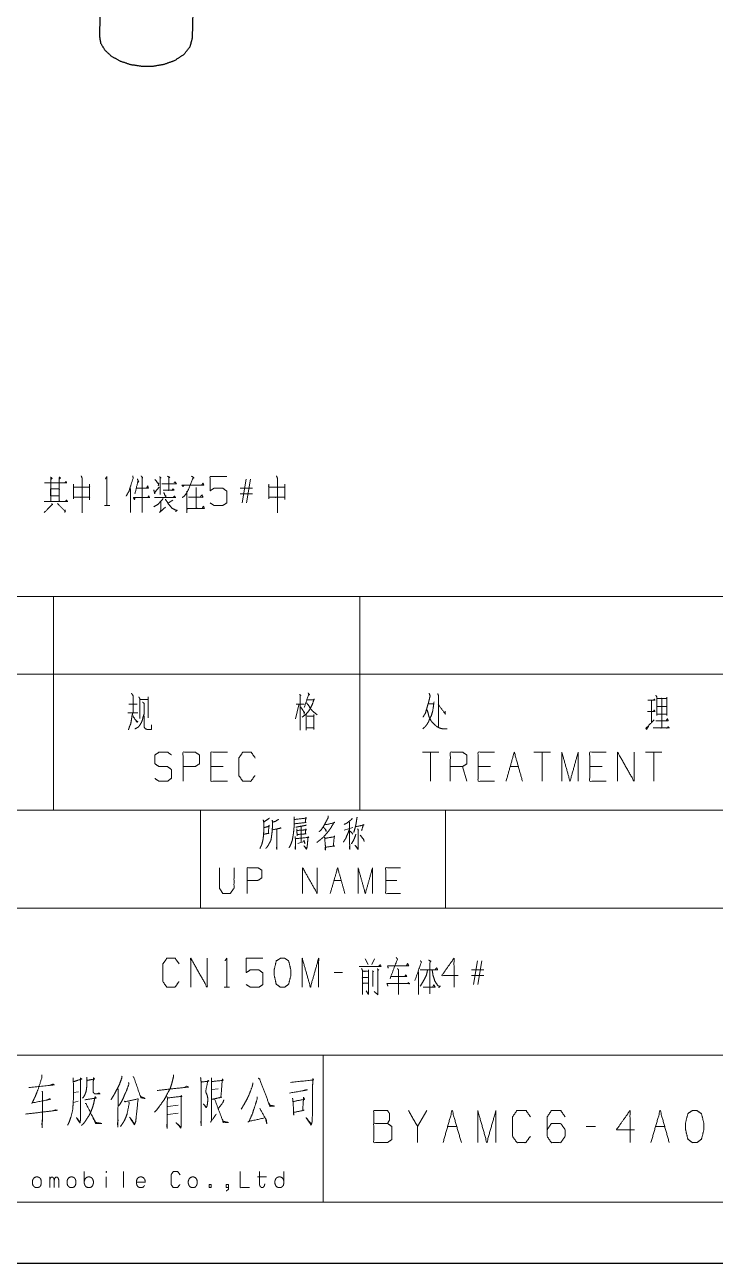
# Model space of a CAD drawing. Header units: millimetres. Extents: x 2210 to 79821, y -19430 to 2344.
# Drawn here: x 11980.6 to 12037, y 1492.8 to 1594 of the extents above; entities that cross this region are included whole.
import ezdxf

# ---------------------------------------------------------------- set-up
doc = ezdxf.new("R2010")
doc.units = ezdxf.units.MM
doc.layers.add('101', color=7, linetype='Continuous', true_color=0xffffff)

msp = doc.modelspace()

# ---------------------------------------------------------------- linework, layer by layer
msp.add_line((2209.78, 1492.82), (13049.16, 1492.82))
at = {"layer": '101', "color": 92, "linetype": 'Continuous', "lineweight": 25}
for p, q in [((11989.31, 1699.46), (11986.69, 1593.07)), ((11994.29, 1592.88), (11996.89, 1698.54))]:
    msp.add_line(p, q, dxfattribs=at)
at = {"layer": '101', "color": 72, "linetype": 'Continuous', "lineweight": 18}
for p, q in [((11998.34, 1554.92), (11998.68, 1556.85)), ((11999.03, 1556.85), (11998.7, 1554.92)), ((11989.22, 1556.1), (11989.22, 1554.12)), ((11999.19, 1556.12), (11998.18, 1556.12)), ((11999.19, 1555.65), (11998.18, 1555.65)), ((11987.1, 1554.7), (11987.53, 1554.7)), ((11992.7, 1555.15), (11992.33, 1554.92)), ((11952.95, 1547.28), (11982.95, 1547.28)), ((11982.95, 1547.28), (12007.95, 1547.28)), ((11982.95, 1547.28), (11982.95, 1540.93)), ((12007.95, 1547.28), (12037.95, 1547.28)), ((12007.95, 1547.28), (12007.95, 1540.93)), ((11952.95, 1540.93), (11982.95, 1540.93)), ((11982.95, 1540.93), (11982.95, 1529.82)), ((11982.95, 1540.93), (12007.95, 1540.93)), ((12007.95, 1540.93), (12037.95, 1540.93)), ((12007.95, 1540.93), (12007.95, 1529.82)), ((11989.1, 1538.47), (11989.77, 1538.47)), ((11990.05, 1538.85), (11990.66, 1538.85)), ((11990.66, 1539.07), (11990.66, 1537.37)), ((12002.97, 1538.42), (12002.69, 1537.27)), ((12013.55, 1538.5), (12013.98, 1538.5)), ((12031.77, 1538.77), (12031.77, 1536.95)), ((11989.01, 1537.77), (11989.82, 1537.77)), ((12032.21, 1538.3), (12032.98, 1538.3)), ((12014.4, 1534.56), (12013.06, 1534.56)), ((12013.73, 1534.56), (12013.73, 1532.18)), ((12023.51, 1534.56), (12022.16, 1534.56)), ((12022.84, 1534.56), (12022.84, 1532.18)), ((12032.61, 1534.56), (12031.27, 1534.56)), ((12031.94, 1534.56), (12031.94, 1532.18)), ((11996.8, 1533.38), (11995.79, 1533.38)), ((12016.68, 1532.18), (12016.34, 1533.38)), ((12018.62, 1533.38), (12017.61, 1533.38)), ((12020.22, 1533.38), (12020.9, 1533.38)), ((12027.73, 1533.38), (12026.72, 1533.38)), ((11952.95, 1529.82), (11982.95, 1529.82)), ((11982.95, 1529.82), (12007.95, 1529.82)), ((12007.95, 1529.82), (12037.95, 1529.82)), ((12003.17, 1528.49), (12003.16, 1527.19)), ((12006.67, 1528.2), (12007.39, 1528.4)), ((12002.88, 1527.1), (12003.42, 1527.25)), ((12005.84, 1524.08), (12006.43, 1524.08)), ((12010.96, 1524.08), (12010.07, 1524.08)), ((12008.39, 1517.68), (12008.63, 1517.23)), ((12009.15, 1517.68), (12008.94, 1517.23)), ((12017.23, 1515.58), (12017.56, 1517.51)), ((12017.92, 1517.51), (12017.58, 1515.58)), ((12006.53, 1516.56), (12005.86, 1516.56)), ((12012.73, 1516.63), (12012.73, 1514.78)), ((12018.08, 1516.78), (12017.07, 1516.78)), ((12018.08, 1516.31), (12017.07, 1516.31)), ((11996.88, 1515.36), (11997.31, 1515.36)), ((12011.99, 1515.61), (12011.9, 1515.78)), ((12013.98, 1515.56), (12013.89, 1515.36)), ((12008.48, 1515.06), (12008.65, 1514.78)), ((11993.81, 1507.28), (11993.61, 1507.17)), ((11996.39, 1507.07), (11995.88, 1507)), ((11984.98, 1506.83), (11984.59, 1506.76)), ((11984.95, 1506.07), (11984.59, 1505.96)), ((11993.12, 1505.72), (11992.27, 1505.62)), ((11992.27, 1504.96), (11993.12, 1505.07)), ((12013.41, 1505.29), (12012.66, 1503.99)), ((12015.12, 1503.99), (12015.86, 1503.99)), ((12027.18, 1503.99), (12026.44, 1503.99)), ((12032.1, 1503.99), (12032.84, 1503.99)), ((11985.46, 1499.34), (11985.46, 1500.31)), ((11988.66, 1500.32), (11988.66, 1499)), ((11982.64, 1499), (11982.64, 1499.87)), ((11987.25, 1499.87), (11987.25, 1499)), ((11999.61, 1499.87), (12000.34, 1499.87))]:
    msp.add_line(p, q, dxfattribs=at)
at = {"layer": '101', "color": 133, "linetype": 'Continuous', "lineweight": 18}
for p, q in [((11904.95, 1529.82), (12084.95, 1529.82)), ((11994.95, 1529.82), (11994.95, 1521.82)), ((12014.95, 1529.82), (12014.95, 1521.82)), ((11904.95, 1521.82), (12084.95, 1521.82)), ((11954.95, 1509.82), (12063.95, 1509.82)), ((12004.95, 1509.82), (12004.95, 1497.82)), ((11694.95, 1497.82), (12084.95, 1497.82)), ((11904.95, 1497.82), (12084.95, 1497.82)), ((11669.95, 1492.82), (12089.95, 1492.82))]:
    msp.add_line(p, q, dxfattribs=at)
at = {"layer": '101', "color": 92, "linetype": 'Continuous', "lineweight": 25}
for points, knots in [([(11986.69, 1593.07), (11986.79, 1592.47), (11987.13, 1591.9), (11987.67, 1591.4), (11988.39, 1591), (11989.23, 1590.72), (11990.16, 1590.58), (11991.11, 1590.59), (11992.01, 1590.75), (11992.83, 1591.04)], [0, 0, 0.082155, 0.17113, 0.270958, 0.382292, 0.503167, 0.62994, 0.758073, 0.882839, 1, 1]), ([(11992.83, 1591.04), (11993.6, 1591.55), (11994.1, 1592.18), (11994.29, 1592.88)], [0, 0, 0.376778, 0.704976, 1, 1])]:
    msp.add_open_spline(points, degree=1, knots=knots, dxfattribs=at)
at = {"layer": '101', "color": 72, "linetype": 'Continuous', "lineweight": 18}
for points, knots in [([(11982.71, 1557.02), (11982.83, 1556.92), (11982.73, 1556.82), (11982.73, 1557.02), (11982.73, 1555.02), (11982.73, 1556.55), (11982.21, 1556.55), (11984.03, 1556.55), (11983.42, 1556.55), (11983.42, 1557), (11983.42, 1555.02), (11983.42, 1556.07), (11982.71, 1556.07), (11982.71, 1555.5), (11983.42, 1555.5), (11983.42, 1555.02), (11982.18, 1555.02), (11984.09, 1555.02), (11984, 1555.15), (11983.91, 1555.02)], [0, 0, 0.009716, 0.018618, 0.030834, 0.152987, 0.246129, 0.277435, 0.388626, 0.426409, 0.453894, 0.574521, 0.638651, 0.681832, 0.716951, 0.760132, 0.789143, 0.86471, 0.9813, 0.99065, 1, 1]), ([(11983.43, 1556.87), (11983.52, 1556.95), (11983.42, 1557.02)], [0, 0, 0.471557, 1, 1]), ([(11983.87, 1556.55), (11983.96, 1556.67), (11984.02, 1556.55)], [0, 0, 0.529932, 1, 1]), ([(11985.21, 1557.12), (11985.3, 1556.9), (11985.29, 1556.95), (11985.29, 1554.1), (11985.29, 1555.37), (11984.61, 1555.37), (11985.89, 1555.37), (11985.89, 1555.17), (11985.89, 1556.45), (11985.89, 1556.2), (11984.58, 1556.2), (11984.58, 1556.45), (11984.58, 1555.25)], [0, 0, 0.022286, 0.027174, 0.289921, 0.407465, 0.469385, 0.586709, 0.605147, 0.722692, 0.74574, 0.866322, 0.88937, 1, 1]), ([(11987.17, 1556.87), (11987.31, 1557.07), (11987.31, 1554.7)], [0, 0, 0.093486, 1, 1]), ([(11989.41, 1557.12), (11989.45, 1556.95), (11989.2, 1556.17), (11989.11, 1555.87), (11989.01, 1555.7), (11988.88, 1555.47)], [0, 0, 0.101083, 0.561692, 0.738766, 0.854618, 1, 1]), ([(11989.79, 1556.87), (11989.91, 1556.6), (11989.84, 1556.7), (11989.59, 1555.65)], [0, 0, 0.200665, 0.282157, 1, 1]), ([(11990.1, 1557.12), (11990.24, 1556.95), (11990.17, 1557.02), (11990.17, 1554.12)], [0, 0, 0.069699, 0.101632, 1, 1]), ([(11991.23, 1556.82), (11991.53, 1556.45), (11991.53, 1556.52), (11991.5, 1556.32)], [0, 0, 0.633412, 0.732278, 1, 1]), ([(11991.6, 1557.05), (11991.73, 1556.95), (11991.64, 1557.02), (11991.64, 1555.6)], [0, 0, 0.093574, 0.161755, 1, 1]), ([(11991.78, 1556.47), (11992.98, 1556.47), (11992.87, 1556.65), (11992.79, 1556.55)], [0, 0, 0.780464, 0.913342, 1, 1]), ([(11992.24, 1557.1), (11992.43, 1557), (11992.36, 1557.02), (11992.36, 1555.95), (11991.89, 1555.95), (11992.8, 1555.95), (11992.7, 1556.07), (11992.61, 1555.92)], [0, 0, 0.070461, 0.094626, 0.44107, 0.594866, 0.891065, 0.943892, 1, 1]), ([(11994.21, 1557.1), (11994.43, 1556.95), (11994.36, 1557), (11993.9, 1555.87), (11993.72, 1555.6), (11993.63, 1555.47), (11993.44, 1555.35)], [0, 0, 0.114304, 0.152403, 0.687105, 0.830943, 0.898298, 1, 1]), ([(11995.73, 1554.92), (11996.07, 1554.7), (11996.76, 1554.7), (11997.09, 1554.92), (11997.09, 1555.87), (11996.76, 1556.12), (11996.07, 1556.12), (11995.73, 1555.9), (11995.73, 1557.07), (11997.09, 1557.07)], [0, 0, 0.062229, 0.168345, 0.230571, 0.376816, 0.441264, 0.547379, 0.609609, 0.79049, 1, 1]), ([(12001.15, 1557.12), (12001.24, 1556.9), (12001.22, 1556.95), (12001.22, 1554.1), (12001.22, 1555.37), (12000.55, 1555.37), (12001.82, 1555.37), (12001.82, 1555.17), (12001.82, 1556.45), (12001.82, 1556.2), (12000.51, 1556.2), (12000.51, 1556.45), (12000.51, 1555.25)], [0, 0, 0.022286, 0.027175, 0.289922, 0.407467, 0.469388, 0.58671, 0.605148, 0.722693, 0.745741, 0.866322, 0.88937, 1, 1]), ([(11989.71, 1556.12), (11990.7, 1556.12), (11990.63, 1556.3), (11990.55, 1556.12)], [0, 0, 0.720073, 0.857382, 1, 1]), ([(11991.14, 1555.97), (11991.21, 1555.65), (11991.2, 1555.75), (11991.57, 1556.2)], [0, 0, 0.326889, 0.426695, 1, 1]), ([(11991.94, 1555.77), (11992.08, 1555.47), (11992.11, 1555.52), (11992.11, 1555.37)], [0, 0, 0.610909, 0.723701, 1, 1]), ([(11993.6, 1556.35), (11993.51, 1556.25), (11993.44, 1556.35), (11995.22, 1556.35), (11995.15, 1556.52), (11995.05, 1556.4)], [0, 0, 0.055754, 0.106913, 0.85267, 0.931517, 1, 1]), ([(11993.84, 1555.87), (11993.84, 1554.1), (11993.84, 1554.45), (11995.26, 1554.45), (11995.19, 1554.65), (11995.08, 1554.47), (11994.59, 1554.47), (11994.59, 1556.17), (11994.59, 1555.37), (11993.97, 1555.37), (11995.15, 1555.37), (11995.06, 1555.57), (11994.94, 1555.42)], [0, 0, 0.193637, 0.231819, 0.386074, 0.409215, 0.431539, 0.485528, 0.670984, 0.758258, 0.825745, 0.954935, 0.978789, 1, 1]), ([(11982.8, 1554.87), (11982.87, 1554.75), (11982.85, 1554.8), (11982.18, 1554.12)], [0, 0, 0.124997, 0.171159, 1, 1]), ([(11983.26, 1554.87), (11983.91, 1554.22), (11983.91, 1554.35), (11983.87, 1554.12)], [0, 0, 0.723286, 0.82134, 1, 1]), ([(11989.59, 1555.35), (11989.56, 1555.17), (11989.47, 1555.35), (11990.79, 1555.35), (11990.7, 1555.5), (11990.67, 1555.37)], [0, 0, 0.089081, 0.186896, 0.84832, 0.935185, 1, 1]), ([(11991.9, 1555.27), (11991.62, 1554.95), (11991.48, 1554.8), (11991.14, 1554.6)], [0, 0, 0.41915, 0.619717, 1, 1]), ([(11991.2, 1555.35), (11992.91, 1555.35), (11992.82, 1555.47), (11992.73, 1555.37)], [0, 0, 0.856803, 0.93331, 1, 1]), ([(11991.71, 1555.02), (11991.71, 1554.3), (11991.6, 1554.12), (11992.08, 1554.57)], [0, 0, 0.457254, 0.586308, 1, 1]), ([(11992.08, 1555.22), (11992.33, 1554.82), (11992.63, 1554.47), (11992.98, 1554.3), (11993.05, 1554.32), (11992.91, 1554.2)], [0, 0, 0.295856, 0.586011, 0.834126, 0.881292, 1, 1]), ([(11989.31, 1539.37), (11989.44, 1539.17), (11989.44, 1537.82), (11989.35, 1537.52), (11989.31, 1537.2), (11989.24, 1536.85), (11989.15, 1536.65), (11989.06, 1536.37)], [0, 0, 0.076125, 0.513098, 0.614331, 0.720148, 0.835726, 0.906504, 1, 1]), ([(12003.73, 1539.4), (12003.84, 1539.25), (12003.77, 1539.27), (12003.41, 1538.2)], [0, 0, 0.132126, 0.186059, 1, 1]), ([(12013.61, 1539.37), (12013.69, 1539.15), (12013.61, 1538.82), (12013.57, 1538.65), (12013.5, 1538.42), (12013.43, 1538.17), (12013.36, 1537.95), (12013.31, 1537.75), (12013.22, 1537.6), (12013.11, 1537.42)], [0, 0, 0.116541, 0.278918, 0.364993, 0.478696, 0.603951, 0.71766, 0.817412, 0.901346, 1, 1]), ([(12014.31, 1539.35), (12014.38, 1539.17), (12014.38, 1536.65)], [0, 0, 0.06955, 1, 1]), ([(11990.21, 1538.65), (11990.34, 1538.55), (11990.34, 1537.67), (11990.25, 1537.42), (11990.21, 1537.2), (11990.14, 1537.02), (11990, 1536.77), (11989.86, 1536.6), (11989.58, 1536.45)], [0, 0, 0.062435, 0.405831, 0.509895, 0.599279, 0.673351, 0.786072, 0.874364, 1, 1]), ([(11989.91, 1539.07), (11990, 1538.92), (11990, 1537.32)], [0, 0, 0.098129, 1, 1]), ([(12003.04, 1539.27), (12003.15, 1539.17), (12003.09, 1539.25), (12003.09, 1536.35), (12003.09, 1538.47), (12002.74, 1538.47), (12003.4, 1538.47)], [0, 0, 0.023247, 0.037896, 0.500409, 0.839319, 0.895699, 1, 1]), ([(12003.66, 1538.82), (12004.21, 1538.82), (12004.23, 1538.92), (12004.07, 1538.45), (12003.84, 1538), (12003.57, 1537.67), (12003.25, 1537.42)], [0, 0, 0.220966, 0.26192, 0.463932, 0.667691, 0.836831, 1, 1]), ([(12003.59, 1538.6), (12003.77, 1538.37), (12003.96, 1538.07), (12004.14, 1537.87), (12004.46, 1537.62)], [0, 0, 0.21756, 0.48939, 0.692342, 1, 1]), ([(12014.01, 1538.67), (12013.91, 1537.95), (12013.84, 1537.72), (12013.8, 1537.55), (12013.69, 1537.37), (12013.61, 1537.17), (12013.55, 1537.02), (12013.43, 1536.82), (12013.32, 1536.67), (12013.09, 1536.45)], [0, 0, 0.296653, 0.392139, 0.46442, 0.547269, 0.635793, 0.700209, 0.795421, 0.869798, 1, 1]), ([(12014.35, 1538.47), (12014.93, 1537.67), (12014.93, 1537.9)], [0, 0, 0.814824, 1, 1]), ([(12031.45, 1538.8), (12032.05, 1538.8), (12031.98, 1538.9), (12031.94, 1538.77)], [0, 0, 0.704243, 0.847777, 1, 1]), ([(12032.12, 1539.2), (12032.21, 1539.05), (12032.21, 1537.55), (12032.21, 1537.67), (12033.02, 1537.67), (12033.02, 1537.55), (12033.02, 1539.05), (12033.02, 1538.95), (12032.21, 1538.95), (12032.6, 1538.95), (12032.6, 1536.55), (12031.89, 1536.55), (12033.23, 1536.55), (12033.14, 1536.6), (12033.13, 1536.65), (12033.02, 1536.5)], [0, 0, 0.016856, 0.162098, 0.174201, 0.252928, 0.265031, 0.410272, 0.419955, 0.498682, 0.536334, 0.76872, 0.837175, 0.967244, 0.977077, 0.982211, 1, 1]), ([(11989.42, 1537.52), (11989.77, 1537), (11989.82, 1537.05), (11989.68, 1537.15)], [0, 0, 0.720064, 0.802978, 1, 1]), ([(11990.35, 1537.52), (11990.35, 1536.6), (11990.44, 1536.47), (11990.58, 1536.42), (11990.94, 1536.42), (11990.94, 1536.8)], [0, 0, 0.472764, 0.551003, 0.627661, 0.808338, 1, 1]), ([(12003.13, 1538.25), (12003.43, 1537.77), (12003.43, 1537.85), (12003.4, 1537.65)], [0, 0, 0.668993, 0.75826, 1, 1]), ([(12003.57, 1537.62), (12003.57, 1536.37), (12003.57, 1536.55), (12004.21, 1536.55), (12004.21, 1536.42), (12004.21, 1537.62), (12004.21, 1537.5), (12003.64, 1537.5)], [0, 0, 0.306605, 0.34953, 0.505604, 0.536265, 0.830605, 0.861265, 1, 1]), ([(12013.43, 1538.02), (12013.5, 1537.85), (12013.55, 1537.65), (12013.59, 1537.47), (12013.77, 1537.12), (12013.85, 1537.02), (12014.1, 1536.77), (12014.24, 1536.65), (12014.42, 1536.55), (12014.67, 1536.47), (12014.9, 1536.47), (12015.07, 1536.45)], [0, 0, 0.075192, 0.15762, 0.228747, 0.384949, 0.438119, 0.578251, 0.653441, 0.734337, 0.837345, 0.928883, 1, 1]), ([(12031.43, 1537.87), (12032.05, 1537.87), (12031.98, 1538.02), (12031.94, 1537.9)], [0, 0, 0.676561, 0.857934, 1, 1]), ([(12031.52, 1536.67), (12031.36, 1536.42), (12031.29, 1536.5), (12031.98, 1537.2)], [0, 0, 0.214427, 0.289033, 1, 1]), ([(12032.12, 1537.12), (12033.13, 1537.12), (12033.06, 1537.3), (12032.98, 1537.15)], [0, 0, 0.739673, 0.878255, 1, 1]), ([(11991.22, 1532.41), (11991.56, 1532.18), (11992.25, 1532.18), (11992.58, 1532.43), (11992.58, 1533.13), (11992.25, 1533.38), (11991.57, 1533.38), (11991.22, 1533.61), (11991.22, 1534.33), (11991.57, 1534.56), (11992.25, 1534.56), (11992.58, 1534.33)], [0, 0, 0.068037, 0.184055, 0.25452, 0.372335, 0.4428, 0.555844, 0.626371, 0.748393, 0.81892, 0.931964, 1, 1]), ([(11993.52, 1532.18), (11993.52, 1534.56), (11994.52, 1534.56), (11994.86, 1534.33), (11994.86, 1533.61), (11994.51, 1533.38), (11993.52, 1533.38)], [0, 0, 0.401147, 0.571311, 0.639588, 0.762044, 0.832821, 1, 1]), ([(11997.14, 1532.18), (11995.79, 1532.18), (11995.79, 1534.56), (11997.14, 1534.56)], [0, 0, 0.26539, 0.73461, 1, 1]), ([(11999.39, 1532.66), (11999.06, 1532.18), (11998.4, 1532.18), (11998.07, 1532.66), (11998.07, 1534.08), (11998.4, 1534.56), (11999.08, 1534.56), (11999.41, 1534.08)], [0, 0, 0.114568, 0.243366, 0.357936, 0.638584, 0.753154, 0.885433, 1, 1]), ([(12015.34, 1532.18), (12015.34, 1534.56), (12016.34, 1534.56), (12016.68, 1534.33), (12016.68, 1533.61), (12016.34, 1533.38), (12015.34, 1533.38)], [0, 0, 0.400951, 0.571036, 0.639278, 0.761673, 0.829915, 1, 1]), ([(12018.95, 1532.18), (12017.61, 1532.18), (12017.61, 1534.56), (12018.95, 1534.56)], [0, 0, 0.26539, 0.73461, 1, 1]), ([(12019.89, 1532.18), (12020.56, 1534.56), (12021.23, 1532.18)], [0, 0, 0.499999, 1, 1]), ([(12024.44, 1532.18), (12024.44, 1534.56), (12025.11, 1532.18), (12025.78, 1534.56), (12025.78, 1532.18)], [0, 0, 0.245192, 0.500001, 0.754808, 1, 1]), ([(12028.06, 1532.18), (12026.72, 1532.18), (12026.72, 1534.56), (12028.06, 1534.56)], [0, 0, 0.26539, 0.73461, 1, 1]), ([(12028.99, 1532.18), (12028.99, 1534.56), (12030.34, 1532.18), (12030.34, 1534.56)], [0, 0, 0.317574, 0.682426, 1, 1]), ([(12002.58, 1529.28), (12002.59, 1529.08), (12002.59, 1528.73), (12002.58, 1528.4), (12002.56, 1528.18), (12002.53, 1527.89), (12002.49, 1527.65), (12002.44, 1527.38), (12002.38, 1527.19), (12002.3, 1526.99), (12002.17, 1526.74)], [0, 0, 0.076503, 0.212087, 0.33934, 0.424292, 0.535105, 0.630037, 0.733301, 0.813245, 0.895183, 1, 1]), ([(12005.37, 1529.35), (12005.36, 1529.19), (12005.17, 1528.84), (12005.06, 1528.62), (12004.94, 1528.42), (12004.78, 1528.2), (12004.62, 1528.05)], [0, 0, 0.101774, 0.363754, 0.525154, 0.678922, 0.85608, 1, 1]), ([(12007.73, 1529.26), (12007.71, 1529.15), (12007.64, 1528.69), (12007.57, 1528.38), (12007.46, 1528)], [0, 0, 0.086565, 0.451629, 0.696477, 1, 1]), ([(12000.58, 1529.17), (12000.52, 1529.13), (12000.1, 1528.84), (12000.07, 1529.02), (12000.11, 1528.84), (12000.11, 1528.27), (12000.1, 1527.91), (12000.08, 1527.67), (12000.05, 1527.43), (12000, 1527.21), (11999.94, 1526.99), (11999.86, 1526.83), (11999.8, 1526.7)], [0, 0, 0.024363, 0.186803, 0.243942, 0.302154, 0.485024, 0.597668, 0.675195, 0.753199, 0.825098, 0.89819, 0.953346, 1, 1]), ([(12000.14, 1527.85), (12000.18, 1527.87), (12000.53, 1527.94), (12000.49, 1527.91), (12000.53, 1528.6), (12000.57, 1528.51), (12000.13, 1528.4)], [0, 0, 0.022681, 0.239273, 0.269981, 0.676983, 0.732557, 1, 1]), ([(12001.32, 1529.08), (12001.07, 1528.91), (12000.83, 1528.84), (12000.8, 1529.02), (12000.83, 1528.75), (12000.82, 1528.49), (12000.8, 1528.2), (12000.78, 1527.96), (12000.75, 1527.74), (12000.72, 1527.49), (12000.68, 1527.32), (12000.6, 1527.19), (12000.52, 1527.03), (12000.44, 1526.9), (12000.36, 1526.79), (12000.28, 1526.7)], [0, 0, 0.096319, 0.172937, 0.229415, 0.313416, 0.396985, 0.487495, 0.564125, 0.634336, 0.711437, 0.768975, 0.817388, 0.871906, 0.920319, 0.962889, 1, 1]), ([(12000.82, 1528.22), (12001.52, 1528.36), (12001.47, 1528.38), (12001.39, 1528.33)], [0, 0, 0.834819, 0.895271, 1, 1]), ([(12001.17, 1528.27), (12001.17, 1526.63), (12001.16, 1526.74), (12001.17, 1526.92)], [0, 0, 0.849783, 0.907772, 1, 1]), ([(12002.63, 1529.06), (12003.59, 1529.17), (12003.55, 1529.22), (12003.5, 1528.82), (12003.58, 1528.82), (12002.61, 1528.71)], [0, 0, 0.39108, 0.416924, 0.577585, 0.60892, 1, 1]), ([(12003.58, 1528.62), (12003.53, 1528.58), (12003.14, 1528.51), (12002.92, 1528.47), (12002.72, 1528.42)], [0, 0, 0.07226, 0.516589, 0.766867, 1, 1]), ([(12002.8, 1528.31), (12002.81, 1528.16), (12002.84, 1527.72), (12002.83, 1527.83), (12003.56, 1527.89), (12003.5, 1527.89), (12003.55, 1528.29), (12003.58, 1528.22), (12002.81, 1528.16)], [0, 0, 0.056492, 0.217482, 0.258029, 0.525926, 0.548635, 0.694164, 0.720796, 1, 1]), ([(12005.15, 1528.66), (12005.2, 1528.64), (12005.9, 1528.8), (12005.86, 1528.84), (12005.73, 1528.62), (12005.59, 1528.38), (12005.45, 1528.18), (12005.29, 1527.98), (12005.12, 1527.78), (12004.94, 1527.58), (12004.73, 1527.41), (12004.58, 1527.3), (12004.45, 1527.19)], [0, 0, 0.017093, 0.254607, 0.275864, 0.359629, 0.452278, 0.53264, 0.616084, 0.70281, 0.792986, 0.881828, 0.944963, 1, 1]), ([(12004.98, 1528.42), (12005.01, 1528.4), (12005.19, 1528.2), (12005.2, 1528.09), (12005.14, 1528.25)], [0, 0, 0.066028, 0.519581, 0.712132, 1, 1]), ([(12007.11, 1528.29), (12007.01, 1528), (12006.9, 1527.76), (12006.81, 1527.52), (12006.71, 1527.38), (12006.61, 1527.21)], [0, 0, 0.251918, 0.474135, 0.691326, 0.826694, 1, 1]), ([(12007.32, 1529.17), (12007.29, 1529.08), (12007.09, 1528.91), (12006.87, 1528.75), (12006.68, 1528.66)], [0, 0, 0.111856, 0.433088, 0.752703, 1, 1]), ([(12007.11, 1528.84), (12007.12, 1527.1), (12007.14, 1526.61), (12007.11, 1526.7), (12007.12, 1526.9)], [0, 0, 0.691283, 0.883884, 0.921006, 1, 1]), ([(12007.76, 1528.31), (12007.84, 1528.2), (12007.81, 1528.22), (12007.82, 1527.05), (12007.82, 1526.77), (12007.81, 1526.61), (12007.56, 1526.96), (12007.81, 1526.66)], [0, 0, 0.051678, 0.066298, 0.513635, 0.623349, 0.682727, 0.848098, 1, 1]), ([(12007.6, 1528.47), (12008.31, 1528.62), (12008.24, 1528.64), (12008.1, 1528.16)], [0, 0, 0.557066, 0.608364, 1, 1]), ([(12002.67, 1527.67), (12002.69, 1527.47), (12002.7, 1526.96), (12002.69, 1526.63), (12002.67, 1526.72), (12002.7, 1526.94)], [0, 0, 0.147471, 0.523364, 0.768667, 0.835021, 1, 1]), ([(12002.7, 1527.49), (12003.77, 1527.6), (12003.73, 1527.67), (12003.72, 1527.56), (12003.67, 1527.05), (12003.66, 1526.85), (12003.59, 1526.63), (12003.39, 1526.92), (12003.61, 1526.7)], [0, 0, 0.374083, 0.399749, 0.43883, 0.61759, 0.687458, 0.767887, 0.891105, 1, 1]), ([(12003.38, 1527.38), (12003.44, 1527.21), (12003.47, 1527.07)], [0, 0, 0.579215, 1, 1]), ([(12005.06, 1527.63), (12005.09, 1527.56), (12005.12, 1527.01), (12005.14, 1526.94), (12005.14, 1526.55), (12005.12, 1526.72), (12005.12, 1526.79), (12005.89, 1526.9), (12005.79, 1526.9), (12005.87, 1527.72), (12005.9, 1527.67), (12005.86, 1527.65), (12005.11, 1527.52)], [0, 0, 0.018828, 0.160986, 0.178485, 0.280676, 0.326272, 0.343303, 0.542024, 0.566111, 0.777126, 0.791033, 0.804348, 1, 1]), ([(12007.12, 1528.13), (12007.32, 1527.96), (12007.37, 1527.87)], [0, 0, 0.729109, 1, 1]), ([(12007.62, 1527.85), (12007.6, 1527.74), (12007.43, 1527.34), (12007.26, 1527.07)], [0, 0, 0.129619, 0.632946, 1, 1]), ([(12007.98, 1527.78), (12008.26, 1527.43), (12008.31, 1527.25)], [0, 0, 0.711821, 1, 1]), ([(11996.49, 1525.12), (11996.49, 1523.44), (11996.77, 1523.02), (11997.37, 1523.02), (11997.68, 1523.44), (11997.68, 1525.12)], [0, 0, 0.337151, 0.438599, 0.557782, 0.662849, 1, 1]), ([(11998.75, 1523.02), (11998.75, 1525.12), (11999.64, 1525.12), (11999.94, 1524.92), (11999.94, 1524.28), (11999.63, 1524.08), (11998.75, 1524.08)], [0, 0, 0.401145, 0.571312, 0.639588, 0.762043, 0.832818, 1, 1]), ([(12003.28, 1523.02), (12003.28, 1525.12), (12004.47, 1523.02), (12004.47, 1525.12)], [0, 0, 0.317574, 0.682426, 1, 1]), ([(12007.81, 1523.02), (12007.81, 1525.12), (12008.4, 1523.02), (12008.99, 1525.12), (12008.99, 1523.02)], [0, 0, 0.245192, 0.5, 0.754808, 1, 1]), ([(12011.26, 1523.02), (12010.07, 1523.02), (12010.07, 1525.12), (12011.26, 1525.12)], [0, 0, 0.265389, 0.734611, 1, 1]), ([(11993.19, 1515.83), (11992.86, 1515.36), (11992.2, 1515.36), (11991.87, 1515.83), (11991.87, 1517.26), (11992.2, 1517.73), (11992.88, 1517.73), (11993.21, 1517.26)], [0, 0, 0.114567, 0.243366, 0.357935, 0.638584, 0.753154, 0.885433, 1, 1]), ([(11994.15, 1515.36), (11994.15, 1517.73), (11995.49, 1515.36), (11995.49, 1517.73)], [0, 0, 0.317574, 0.682426, 1, 1]), ([(11996.95, 1517.53), (11997.09, 1517.73), (11997.09, 1515.36)], [0, 0, 0.093491, 1, 1]), ([(11998.68, 1515.58), (11999.02, 1515.36), (11999.71, 1515.36), (12000.04, 1515.58), (12000.04, 1516.53), (11999.71, 1516.78), (11999.02, 1516.78), (11998.68, 1516.56), (11998.68, 1517.73), (12000.04, 1517.73)], [0, 0, 0.062227, 0.168345, 0.230572, 0.376816, 0.441264, 0.547382, 0.609609, 0.79049, 1, 1]), ([(12001.81, 1515.36), (12002.14, 1515.61), (12002.32, 1516.31), (12002.32, 1516.78), (12002.14, 1517.51), (12001.81, 1517.73), (12001.47, 1517.73), (12001.13, 1517.51), (12000.96, 1516.78), (12000.97, 1516.31), (12001.13, 1515.61), (12001.47, 1515.36), (12001.81, 1515.36)], [0, 0, 0.067524, 0.18397, 0.260583, 0.380942, 0.446139, 0.500306, 0.565503, 0.685863, 0.762528, 0.878309, 0.945833, 1, 1]), ([(12003.25, 1515.36), (12003.25, 1517.73), (12003.92, 1515.36), (12004.59, 1517.73), (12004.59, 1515.36)], [0, 0, 0.245192, 0.5, 0.754808, 1, 1]), ([(12007.89, 1517.06), (12009.68, 1517.06), (12009.62, 1517.21), (12009.5, 1517.08)], [0, 0, 0.842003, 0.917042, 1, 1]), ([(12010.26, 1516.91), (12010.24, 1517.11), (12011.94, 1517.11), (12011.85, 1517.31), (12011.76, 1517.13)], [0, 0, 0.086833, 0.820653, 0.915215, 1, 1]), ([(12010.93, 1517.78), (12011.02, 1517.66), (12010.42, 1516.06)], [0, 0, 0.082203, 1, 1]), ([(12012.87, 1517.53), (12012.98, 1517.43), (12012.45, 1515.91)], [0, 0, 0.082808, 1, 1]), ([(12013.56, 1517.58), (12013.77, 1517.48), (12013.68, 1517.46), (12013.68, 1514.83)], [0, 0, 0.079453, 0.110576, 1, 1]), ([(12015.98, 1516.31), (12014.63, 1516.31), (12015.64, 1517.73), (12015.64, 1515.36)], [0, 0, 0.245869, 0.565295, 1, 1]), ([(12008.1, 1516.88), (12008.18, 1516.71), (12008.18, 1514.76), (12008.18, 1516.66), (12008.65, 1516.66), (12008.65, 1516.78), (12008.65, 1514.78), (12008.65, 1516.16), (12008.16, 1516.16), (12008.16, 1515.68), (12008.63, 1515.68)], [0, 0, 0.019945, 0.226007, 0.426786, 0.477218, 0.490427, 0.701773, 0.847074, 0.899373, 0.949568, 1, 1]), ([(12008.99, 1516.71), (12009.08, 1516.63), (12009.01, 1516.66), (12009.01, 1515.41)], [0, 0, 0.080448, 0.1325, 1, 1]), ([(12009.38, 1516.86), (12009.5, 1516.76), (12009.41, 1516.83), (12009.41, 1514.76), (12009.13, 1515.01)], [0, 0, 0.058324, 0.10082, 0.861608, 1, 1]), ([(12010.49, 1516.23), (12011.79, 1516.23), (12011.71, 1516.38), (12011.62, 1516.23)], [0, 0, 0.789753, 0.89488, 1, 1]), ([(12011.03, 1516.88), (12011.12, 1516.76), (12011.12, 1514.78)], [0, 0, 0.071939, 1, 1]), ([(12012.89, 1516.78), (12014.3, 1516.78), (12014.23, 1516.96), (12014.12, 1516.83)], [0, 0, 0.800375, 0.907209, 1, 1]), ([(12013.47, 1516.73), (12013.38, 1516.31), (12013.15, 1515.88), (12012.89, 1515.46)], [0, 0, 0.306098, 0.646781, 1, 1]), ([(12013.86, 1516.76), (12013.93, 1516.31), (12014.07, 1515.88), (12014.32, 1515.48), (12014.48, 1515.43), (12014.53, 1515.46), (12014.39, 1515.31)], [0, 0, 0.252324, 0.500432, 0.760971, 0.853341, 0.885811, 1, 1]), ([(12010.24, 1515.46), (12010.17, 1515.66), (12012.01, 1515.66), (12011.9, 1515.71)], [0, 0, 0.097866, 0.945905, 1, 1]), ([(12013.12, 1515.36), (12014.11, 1515.36), (12013.98, 1515.58)], [0, 0, 0.794019, 1, 1]), ([(11982, 1508.21), (11982, 1508), (11981.69, 1507.03), (11981.47, 1506.48), (11981.2, 1505.9), (11981.15, 1505.9), (11982.71, 1506.21), (11982.61, 1506.24), (11982.39, 1506.14)], [0, 0, 0.046524, 0.275032, 0.408545, 0.553501, 0.564465, 0.92219, 0.945453, 1, 1]), ([(11984.61, 1507.66), (11985.25, 1507.86), (11985.15, 1507.93), (11985.15, 1504.58), (11985.12, 1504.34), (11985.1, 1504.27), (11984.81, 1504.72), (11985.1, 1504.34)], [0, 0, 0.122094, 0.143965, 0.756447, 0.800872, 0.814266, 0.912285, 1, 1]), ([(11985.66, 1508.03), (11985.68, 1507.69), (11985.66, 1507.24), (11985.61, 1506.86), (11985.51, 1506.59), (11985.39, 1506.38), (11985.32, 1506.31)], [0, 0, 0.190955, 0.438946, 0.650198, 0.811822, 0.94447, 1, 1]), ([(11988.54, 1508.1), (11988.51, 1507.93), (11988.34, 1507.45), (11988.17, 1507.1), (11987.95, 1506.69), (11987.78, 1506.41), (11987.64, 1506.17)], [0, 0, 0.081145, 0.319756, 0.499049, 0.717311, 0.868474, 1, 1]), ([(11989.44, 1508.07), (11989.51, 1508), (11990.07, 1506.34), (11990.42, 1506.28), (11990.1, 1506.41), (11990, 1506.55)], [0, 0, 0.037082, 0.681737, 0.810185, 0.937687, 1, 1]), ([(11992.73, 1508.21), (11992.73, 1508.03), (11992.59, 1507.45), (11992.44, 1507.03), (11992.29, 1506.76), (11992.02, 1506.24), (11991.63, 1505.69), (11991.37, 1505.34), (11991.2, 1505.17)], [0, 0, 0.049752, 0.224095, 0.350741, 0.440842, 0.608969, 0.803946, 0.929998, 1, 1]), ([(11994.95, 1508), (11995, 1507.59), (11995, 1504.07), (11994.98, 1504.34), (11995, 1504.65)], [0, 0, 0.092137, 0.86992, 0.931161, 1, 1]), ([(11980.93, 1507.17), (11983, 1507.38), (11982.91, 1507.45), (11982.64, 1507.34)], [0, 0, 0.836554, 0.884532, 1, 1]), ([(11984.54, 1507.97), (11984.56, 1507.69), (11984.59, 1506.83), (11984.56, 1506), (11984.51, 1505.34), (11984.37, 1504.76), (11984.22, 1504.34), (11984.1, 1504.1)], [0, 0, 0.070329, 0.28934, 0.499598, 0.66644, 0.819873, 0.931329, 1, 1]), ([(11985.71, 1507.76), (11986.29, 1507.86), (11986.22, 1507.97), (11986.17, 1507.45), (11986.17, 1507), (11986.2, 1506.76), (11986.32, 1506.65), (11986.76, 1506.65), (11986.66, 1506.72), (11986.49, 1506.65)], [0, 0, 0.209703, 0.254415, 0.437769, 0.595975, 0.681595, 0.738019, 0.892888, 0.935041, 1, 1]), ([(11988.22, 1507.07), (11988.2, 1503.96), (11988.17, 1504.24), (11988.22, 1504.52)], [0, 0, 0.847819, 0.923473, 1, 1]), ([(11989.07, 1507.59), (11989.1, 1507.45), (11988.88, 1506.86), (11988.78, 1506.65), (11988.64, 1506.31), (11988.49, 1506), (11988.29, 1505.69)], [0, 0, 0.067376, 0.36846, 0.478481, 0.658656, 0.823687, 1, 1]), ([(11991.41, 1506.93), (11993.95, 1507.21), (11993.81, 1507.28)], [0, 0, 0.940373, 1, 1]), ([(11995.02, 1507.62), (11995.63, 1507.69), (11995.56, 1507.76), (11995.37, 1506.9), (11995.37, 1506.83), (11995.41, 1506.72), (11995.49, 1506.55), (11995.54, 1506.31), (11995.54, 1506.1), (11995.51, 1505.86), (11995.49, 1505.69), (11995.41, 1505.52), (11995.19, 1505.83), (11995.41, 1505.55)], [0, 0, 0.163216, 0.189965, 0.42515, 0.443501, 0.473931, 0.523766, 0.589292, 0.644345, 0.7089, 0.755234, 0.805069, 0.906205, 1, 1]), ([(11995.83, 1507.97), (11995.85, 1507.66), (11995.85, 1504.48), (11995.76, 1504.34), (11996.24, 1505)], [0, 0, 0.069653, 0.779472, 0.817267, 1, 1]), ([(11995.88, 1507.66), (11996.83, 1507.76), (11996.73, 1507.86), (11996.61, 1506.38), (11996.68, 1506.38), (11995.9, 1506.21)], [0, 0, 0.276542, 0.317649, 0.747834, 0.768982, 1, 1]), ([(11999.22, 1507.55), (11999.19, 1507.31), (11998.93, 1506.62), (11998.68, 1506.1), (11998.44, 1505.69), (11998.27, 1505.41)], [0, 0, 0.102841, 0.416511, 0.658903, 0.86249, 1, 1]), ([(11999.66, 1507.93), (11999.78, 1507.86), (12000.61, 1505.65), (12001, 1505.65), (12000.63, 1505.72), (12000.49, 1505.96)], [0, 0, 0.039541, 0.705114, 0.815247, 0.920312, 1, 1]), ([(12002.29, 1507.59), (12004.17, 1507.79), (12004.12, 1507.9), (12004.1, 1507.38), (12004.1, 1505.45), (12004.07, 1504.69), (12004.05, 1504.34), (12004, 1504.17), (12003.97, 1504.1), (12003.56, 1504.72), (12003.97, 1504.21)], [0, 0, 0.261649, 0.277493, 0.349233, 0.616764, 0.72192, 0.769813, 0.794637, 0.804771, 0.908172, 1, 1]), ([(11982.03, 1506.86), (11982.05, 1506.69), (11982.03, 1503.89), (11982, 1504.17), (11982.03, 1504.52)], [0, 0, 0.048504, 0.826565, 0.903707, 1, 1]), ([(11985.49, 1506.17), (11986.42, 1506.31), (11986.34, 1506.45), (11986.27, 1506.07), (11986.17, 1505.65), (11986.08, 1505.41), (11985.98, 1505.14), (11985.83, 1504.86), (11985.64, 1504.58), (11985.49, 1504.34), (11985.34, 1504.17), (11985.22, 1504.07)], [0, 0, 0.248088, 0.28944, 0.391759, 0.504363, 0.573317, 0.650816, 0.73352, 0.823008, 0.897766, 0.957654, 1, 1]), ([(11989.1, 1506), (11989.12, 1505.86), (11988.95, 1505), (11988.76, 1504.52), (11988.59, 1504.24), (11988.42, 1504)], [0, 0, 0.064861, 0.471802, 0.712904, 0.863112, 1, 1]), ([(11988.71, 1506.07), (11988.78, 1506), (11988.83, 1506.03), (11989.85, 1506.24), (11989.71, 1504.9), (11989.66, 1504.41), (11989.59, 1504.21), (11989.54, 1504.14), (11989.15, 1504.76), (11989.56, 1504.21)], [0, 0, 0.021075, 0.033595, 0.252602, 0.536206, 0.63793, 0.683936, 0.701643, 0.855333, 1, 1]), ([(11992.2, 1506.45), (11992.24, 1506.31), (11992.22, 1504.03), (11992.22, 1503.83), (11992.2, 1504.03), (11992.22, 1504.27)], [0, 0, 0.047497, 0.786427, 0.853598, 0.921235, 1, 1]), ([(11992.24, 1506.31), (11993.37, 1506.45), (11993.37, 1506.52), (11993.42, 1506.45), (11993.37, 1506.41), (11993.37, 1504), (11993.34, 1503.86), (11992.95, 1504.31), (11993.34, 1503.93)], [0, 0, 0.224398, 0.238094, 0.254868, 0.266729, 0.746112, 0.77393, 0.891944, 1, 1]), ([(11996.1, 1506.24), (11996.8, 1504.34), (11997.24, 1504.31), (11996.8, 1504.41), (11996.71, 1504.62)], [0, 0, 0.643821, 0.783835, 0.927246, 1, 1]), ([(11996.85, 1506.17), (11996.78, 1505.96), (11996.37, 1505.41)], [0, 0, 0.241282, 1, 1]), ([(11999.56, 1506.41), (11999.56, 1506.21), (11999.34, 1505.52), (11999.36, 1505.55), (11999.15, 1504.96), (11998.9, 1504.38), (11998.8, 1504.38), (12000.17, 1504.69)], [0, 0, 0.05545, 0.249412, 0.26073, 0.428483, 0.598637, 0.624772, 1, 1]), ([(12002.22, 1506.72), (12003.68, 1506.97), (12003.53, 1506.97), (12003.27, 1506.9)], [0, 0, 0.777945, 0.854701, 1, 1]), ([(12002.46, 1506.31), (12002.51, 1505.9), (12002.56, 1504.9), (12002.53, 1505.14), (12003.41, 1505.31), (12003.29, 1505.31), (12003.36, 1506.38), (12003.44, 1506.21), (12002.53, 1506.03)], [0, 0, 0.08584, 0.292105, 0.342087, 0.526357, 0.55147, 0.772215, 0.810799, 1, 1]), ([(11980.66, 1505), (11983.25, 1505.31), (11983.12, 1505.34), (11982.91, 1505.27)], [0, 0, 0.879479, 0.922284, 1, 1]), ([(11985.54, 1505.86), (11985.61, 1505.86), (11986.39, 1504.24), (11986.88, 1504.24), (11986.39, 1504.31), (11986.1, 1504.86)], [0, 0, 0.021039, 0.538448, 0.678706, 0.82036, 1, 1]), ([(11999.78, 1505.48), (12000.32, 1504.52), (12000.36, 1504.21), (12000.27, 1504.58)], [0, 0, 0.610117, 0.783655, 1, 1]), ([(12009.09, 1504.24), (12009.09, 1505.29), (12010.21, 1505.29), (12010.38, 1505.04), (12010.38, 1504.52), (12010.21, 1504.24), (12009.09, 1504.24), (12009.09, 1502.67), (12010.19, 1502.67), (12010.56, 1502.92), (12010.56, 1503.99), (12010.21, 1504.24)], [0, 0, 0.115917, 0.238847, 0.272469, 0.330428, 0.366584, 0.489513, 0.663389, 0.784162, 0.833485, 0.952453, 1, 1]), ([(12012.66, 1502.67), (12012.66, 1503.99), (12011.92, 1505.29)], [0, 0, 0.469959, 1, 1]), ([(12017.58, 1502.67), (12017.58, 1505.29), (12018.32, 1502.67), (12019.06, 1505.29), (12019.06, 1502.67)], [0, 0, 0.245192, 0.5, 0.754808, 1, 1]), ([(12021.87, 1503.19), (12021.5, 1502.67), (12020.78, 1502.67), (12020.41, 1503.19), (12020.41, 1504.77), (12020.78, 1505.29), (12021.52, 1505.29), (12021.89, 1504.77)], [0, 0, 0.114569, 0.243366, 0.357935, 0.638584, 0.753153, 0.885431, 1, 1]), ([(12023.24, 1503.72), (12023.59, 1504.24), (12024.35, 1504.24), (12024.72, 1503.72), (12024.72, 1503.19), (12024.35, 1502.67), (12023.59, 1502.67), (12023.24, 1503.19), (12023.24, 1504.77), (12023.59, 1505.29), (12024.35, 1505.29), (12024.72, 1504.77)], [0, 0, 0.076963, 0.169761, 0.248073, 0.312018, 0.390331, 0.483128, 0.560091, 0.751927, 0.82889, 0.921688, 1, 1]), ([(12030.38, 1503.72), (12028.9, 1503.72), (12030.01, 1505.29), (12030.01, 1502.67)], [0, 0, 0.245868, 0.565293, 1, 1]), ([(12035.47, 1502.67), (12035.84, 1502.95), (12036.04, 1503.72), (12036.04, 1504.24), (12035.84, 1505.04), (12035.47, 1505.29), (12035.1, 1505.29), (12034.73, 1505.04), (12034.53, 1504.24), (12034.55, 1503.72), (12034.73, 1502.95), (12035.1, 1502.67), (12035.47, 1502.67)], [0, 0, 0.06753, 0.183974, 0.260586, 0.380945, 0.446147, 0.500311, 0.565508, 0.685867, 0.762531, 0.878311, 0.945836, 1, 1]), ([(11987.25, 1500.22), (11987.27, 1500.28), (11987.25, 1500.32), (11987.23, 1500.28), (11987.25, 1500.22)], [0, 0, 0.280627, 0.5, 0.719373, 1, 1]), ([(11993.27, 1499.26), (11993.08, 1499), (11992.72, 1499), (11992.54, 1499.26), (11992.54, 1500.04), (11992.72, 1500.31), (11993.09, 1500.31), (11993.28, 1500.04)], [0, 0, 0.114567, 0.24337, 0.357937, 0.638582, 0.753149, 0.885433, 1, 1]), ([(11998.19, 1500.31), (11998.19, 1499), (11998.94, 1499)], [0, 0, 0.638728, 1, 1]), ([(12000.2, 1499.31), (12000.15, 1499.12), (12000.05, 1499.01), (11999.91, 1499.01), (11999.79, 1499.12), (11999.75, 1499.31), (11999.75, 1500.32)], [0, 0, 0.107406, 0.190396, 0.26402, 0.350759, 0.456999, 1, 1]), ([(12001.75, 1500.31), (12001.75, 1499.34), (12001.7, 1499.16), (12001.59, 1499.04), (12001.45, 1499), (12001.33, 1499), (12001.19, 1499.04), (12001.08, 1499.16), (12001.02, 1499.34), (12001.02, 1499.53), (12001.08, 1499.7), (12001.19, 1499.82), (12001.33, 1499.87), (12001.45, 1499.87), (12001.59, 1499.82), (12001.7, 1499.7), (12001.75, 1499.53)], [0, 0, 0.286727, 0.342739, 0.39146, 0.433824, 0.471471, 0.513835, 0.562557, 0.618569, 0.675914, 0.728048, 0.77677, 0.819134, 0.856781, 0.899145, 0.947866, 1, 1]), ([(11981.28, 1499.16), (11981.39, 1499.04), (11981.52, 1499), (11981.65, 1499), (11981.79, 1499.04), (11981.9, 1499.16), (11981.95, 1499.34), (11981.95, 1499.53), (11981.9, 1499.7), (11981.79, 1499.82), (11981.65, 1499.87), (11981.52, 1499.87), (11981.39, 1499.82), (11981.28, 1499.7), (11981.22, 1499.53), (11981.22, 1499.34), (11981.28, 1499.16)], [0, 0, 0.063224, 0.118198, 0.167051, 0.222025, 0.285248, 0.357933, 0.432348, 0.5, 0.563224, 0.618198, 0.667051, 0.722025, 0.785248, 0.8529, 0.927315, 1, 1]), ([(11982.64, 1499.6), (11982.67, 1499.75), (11982.76, 1499.85), (11982.87, 1499.85), (11982.97, 1499.75), (11983.01, 1499.6), (11983.01, 1499)], [0, 0, 0.118877, 0.224452, 0.306993, 0.412569, 0.533091, 1, 1]), ([(11983.01, 1499.6), (11983.04, 1499.75), (11983.13, 1499.85), (11983.25, 1499.85), (11983.34, 1499.75), (11983.38, 1499.6), (11983.38, 1499)], [0, 0, 0.118605, 0.223938, 0.31376, 0.413913, 0.53416, 1, 1]), ([(11984.11, 1499.16), (11984.22, 1499.04), (11984.35, 1499), (11984.48, 1499), (11984.62, 1499.04), (11984.72, 1499.16), (11984.78, 1499.34), (11984.78, 1499.53), (11984.72, 1499.7), (11984.62, 1499.82), (11984.48, 1499.87), (11984.35, 1499.87), (11984.22, 1499.82), (11984.11, 1499.7), (11984.05, 1499.53), (11984.05, 1499.34), (11984.11, 1499.16)], [0, 0, 0.063224, 0.118198, 0.167051, 0.222025, 0.285248, 0.357933, 0.432348, 0.5, 0.563224, 0.618198, 0.667051, 0.722025, 0.785248, 0.8529, 0.927315, 1, 1]), ([(11985.46, 1499.34), (11985.52, 1499.16), (11985.63, 1499.04), (11985.77, 1499), (11985.89, 1499), (11986.03, 1499.04), (11986.14, 1499.16), (11986.2, 1499.34), (11986.2, 1499.53), (11986.14, 1499.7), (11986.03, 1499.82), (11985.89, 1499.87), (11985.77, 1499.87), (11985.63, 1499.82), (11985.52, 1499.7), (11985.46, 1499.53)], [0, 0, 0.078529, 0.146835, 0.206229, 0.25901, 0.318404, 0.38671, 0.465239, 0.545636, 0.618727, 0.687034, 0.746428, 0.799208, 0.858602, 0.926909, 1, 1]), ([(11990.38, 1499.16), (11990.27, 1499.04), (11990.14, 1499), (11990.01, 1499), (11989.87, 1499.04), (11989.77, 1499.16), (11989.71, 1499.34), (11989.71, 1499.53), (11989.77, 1499.7), (11989.87, 1499.82), (11990.01, 1499.87), (11990.14, 1499.87), (11990.27, 1499.82), (11990.38, 1499.7), (11990.44, 1499.53), (11990.44, 1499.44), (11989.71, 1499.44)], [0, 0, 0.053947, 0.100856, 0.142541, 0.189449, 0.243396, 0.305417, 0.368913, 0.426639, 0.480586, 0.527495, 0.56918, 0.616088, 0.670035, 0.727761, 0.759509, 1, 1]), ([(11994.01, 1499.16), (11994.12, 1499.04), (11994.25, 1499), (11994.38, 1499), (11994.52, 1499.04), (11994.62, 1499.16), (11994.68, 1499.34), (11994.68, 1499.53), (11994.62, 1499.7), (11994.52, 1499.82), (11994.38, 1499.87), (11994.25, 1499.87), (11994.12, 1499.82), (11994.01, 1499.7), (11993.95, 1499.53), (11993.95, 1499.34), (11994.01, 1499.16)], [0, 0, 0.063224, 0.118198, 0.167051, 0.222025, 0.285248, 0.357933, 0.432348, 0.5, 0.563224, 0.618198, 0.667051, 0.722025, 0.785248, 0.8529, 0.927315, 1, 1]), ([(11995.64, 1499), (11995.82, 1499), (11995.82, 1499.26), (11995.64, 1499.26), (11995.64, 1499)], [0, 0, 0.207087, 0.5, 0.707087, 1, 1]), ([(11997.24, 1499), (11997.05, 1499), (11997.05, 1499.26), (11997.24, 1499.26), (11997.24, 1498.87), (11997.05, 1498.73)], [0, 0, 0.148246, 0.357931, 0.506176, 0.815186, 1, 1])]:
    msp.add_open_spline(points, degree=1, knots=knots, dxfattribs=at)
for points in [[(12005.54, 1523.02), (12006.14, 1525.12), (12006.73, 1523.02)], [(12014.75, 1502.67), (12015.49, 1505.29), (12016.24, 1502.67)], [(12031.72, 1502.67), (12032.47, 1505.29), (12033.21, 1502.67)]]:
    msp.add_open_spline(points, degree=1, dxfattribs=at)

doc.saveas('drawing.dxf')
